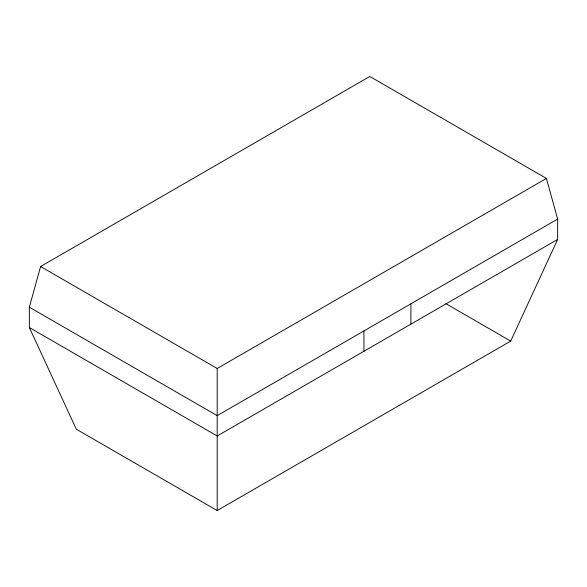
<?xml version="1.0" encoding="UTF-8"?>
<svg xmlns="http://www.w3.org/2000/svg" width="587" height="587" viewBox="0 0 587 587"><rect width="100%" height="100%" fill="white"/><g stroke="black" fill="none" stroke-linecap="round" stroke-linejoin="round"><path stroke-width="0.88" d="M29.35 307.199L40.591 266.527L369.81 76.457L546.409 178.419L557.65 219.083L557.65 239.423L510.69 341.091L217.19 510.543L76.31 429.207L29.35 327.531L29.35 307.199L217.19 415.647L557.65 219.083M40.591 266.527L217.19 368.489L546.409 178.419M557.65 239.423L217.19 435.98L29.35 327.531M445.79 303.618L510.69 341.091M410.9 303.809L410.9 324.141M363.94 330.921L363.94 351.253M217.19 368.489L217.19 510.543"/></g></svg>
